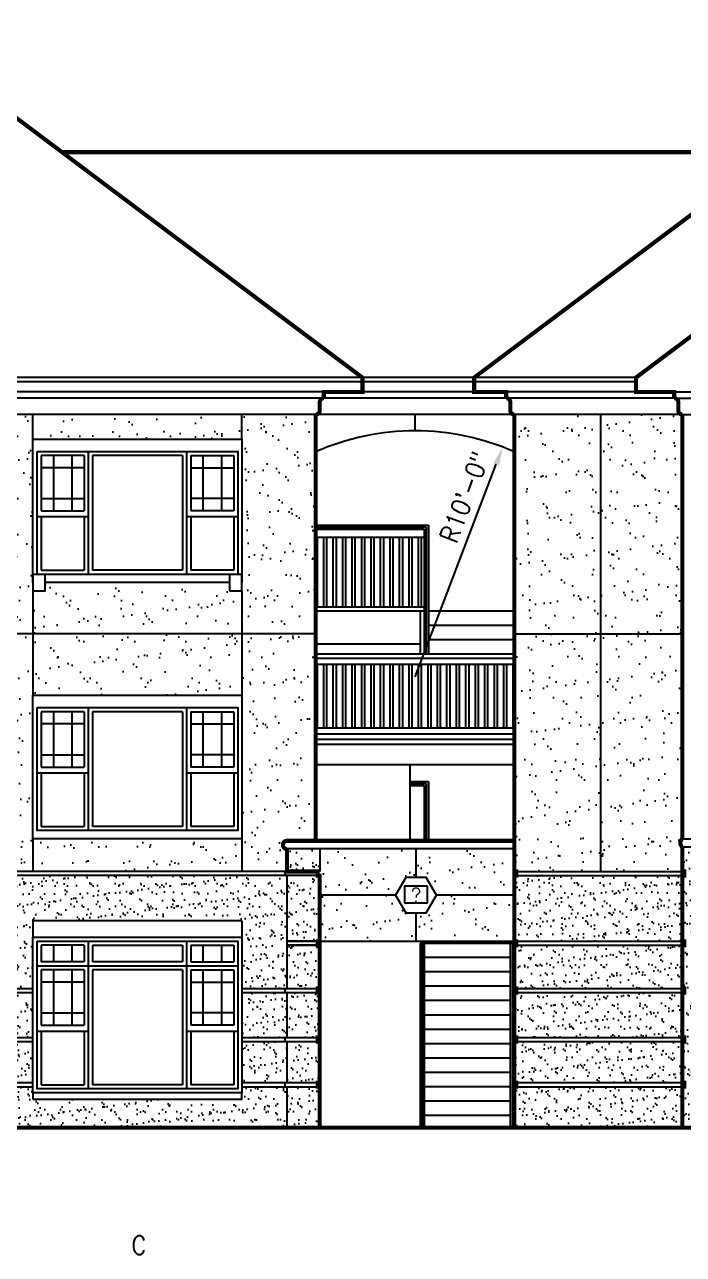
# Model space of a CAD drawing. Header units: inches. Extents: x 495 to 2623, y 393 to 2134.
# Drawn here: x 1806 to 2128, y 1486 to 2086 of the extents above; entities that cross this region are included whole.
import ezdxf
from ezdxf.enums import TextEntityAlignment as Align

# ---------------------------------------------------------------- set-up
doc = ezdxf.new("R2010")
doc.units = ezdxf.units.IN
doc.header["$LTSCALE"] = 0.5
doc.header["$MEASUREMENT"] = 0
for name, color, linetype in [('A-ANNO-DIMS', 7, 'Continuous'), ('A-ANNO-NOTE', 7, 'Continuous'), ('A-ANNO-SYMB', 7, 'Continuous'), ('A-ELEV', 2, 'Continuous'), ('A-ELEV-OTLN', 5, 'Continuous'), ('A-ELEV-PATT', 8, 'Continuous'), ('A-GLAZ-FULL', 3, 'Continuous'), ('X-RDME', 1, 'Continuous')]:
    doc.layers.add(name, color=color, linetype=linetype)
doc.styles.add('NOTE', font='romans.shx', dxfattribs={"width": 0.9})
doc.dimstyles.new('STANDARD-96', dxfattribs={"dimscale": 96, "dimtxt": 0.09375, "dimasz": 0.09375, "dimexe": 0.0625, "dimexo": 0.0625, "dimgap": 0.03125, "dimtad": 1, "dimdec": 4, "dimzin": 3, "dimdsep": 46, "dimlunit": 4, "dimtxsty": 'NOTE', "dimcen": 0, "dimadec": 0, "dimazin": 0, "dimtfac": 0.7, "dimtdec": 4, "dimtmove": 2, "dimatfit": 3, "dimfxl": 0, "dimfrac": 1, "dimtolj": 1, "dimtzin": 0, "dimarcsym": 0})

# ---------------------------------------------------------------- blocks, each defined once
blk = doc.blocks.new('SYMB')
at = {"color": 0, "linetype": 'ByBlock', "lineweight": -2}
blk.add_lwpolyline([(-5, 8.66), (-10, 0), (-5, -8.66), (5, -8.66), (10, 0), (5, 8.66)], close=True, dxfattribs=at)
at = {"color": 0, "linetype": 'ByBlock', "lineweight": -2, "style": 'NOTE', "width": 0.9}
blk.add_attdef('SYMB-NO', text='', height=7, dxfattribs=at).set_placement((0, 0), align=Align.MIDDLE_CENTER)
blk = doc.blocks.new('*D7')
at = {"layer": 'A-ANNO-DIMS', "color": 0, "lineweight": -2}
blk.add_line((1996.81, 1767.97), (2036.44, 1871.66), dxfattribs=at)
at = {"layer": 'A-ANNO-DIMS', "color": 0}
blk.add_solid([(2035.03, 1872.19), (2037.84, 1871.12), (2039.65, 1880.06)], dxfattribs=at)
at = {"layer": 'DEFPOINTS', "color": 0}
for p in [(2039.65, 1880.06), (1996.81, 1767.97)]:
    blk.add_point(p, dxfattribs=at)
at = {"layer": 'A-ANNO-DIMS', "color": 0, "insert": (2021.05, 1855.7), "char_height": 9, "attachment_point": 5, "rotation": 69.08448, "style": 'NOTE'}
blk.add_mtext('\\A1;R10\'-0"', dxfattribs=at)

msp = doc.modelspace()

# ---------------------------------------------------------------- hatches: boundary and pattern name
at = {"layer": 'A-ELEV-PATT'}
h = msp.add_hatch(dxfattribs=at)
h.set_pattern_fill('AR-SAND', color=256, scale=8, style=0)
h.paths.add_polyline_path([(1810.30977, 1883.96956), (1810.30977, 1895.96956), (1780.30977, 1895.96956), (1780.30977, 1889.96956), (1779.30977, 1889.96956), (1779.30977, 1804.96956), (1780.30977, 1804.96956), (1780.30977, 1798.96956), (1781.30977, 1798.96956), (1781.30977, 1788.96956), (1810.30977, 1788.96956), (1810.30977, 1809.96956), (1810.30977, 1817.96956)])
h.paths.add_polyline_path([(1912.30977, 1809.96956), (1906.30977, 1809.96956), (1906.30977, 1813.96956), (1816.30977, 1813.96956), (1816.30977, 1809.96956), (1810.30977, 1809.96956), (1810.30977, 1788.96956), (1912.30977, 1788.96956)])
h.paths.add_polyline_path([(1912.30977, 1895.96956), (1810.30977, 1895.96956), (1810.30977, 1883.96956), (1912.30977, 1883.96956)])
h.paths.add_polyline_path([(1948.30977, 1895.96956), (1912.30977, 1895.96956), (1912.30977, 1883.96956), (1912.30977, 1813.96956), (1912.30977, 1809.96956), (1912.30977, 1788.96956), (1948.30977, 1788.96956)])
h = msp.add_hatch(dxfattribs=at)
h.set_pattern_fill('AR-SAND', color=256, scale=8, style=0)
h.paths.add_polyline_path([(2087.30977, 1895.96956), (2045.30977, 1895.96956), (2045.30977, 1788.96956), (2087.30977, 1788.96956)])
h.paths.add_polyline_path([(2127.30977, 1895.96956), (2087.30977, 1895.96956), (2087.30977, 1788.96956), (2127.30977, 1788.96956)])
h = msp.add_hatch(dxfattribs=at)
h.set_pattern_fill('AR-SAND', color=256, scale=8, style=0)
h.paths.add_polyline_path([(1810.30977, 1758.96956), (1810.30977, 1788.96956), (1779.30977, 1788.96956), (1779.30977, 1776.96956), (1780.30977, 1776.96956), (1780.30977, 1770.96956), (1779.30977, 1770.96956), (1779.30977, 1726.96956), (1780.30977, 1726.96956), (1780.30977, 1720.96956), (1781.30977, 1720.96956, -1), (1781.30977, 1718.96956), (1781.30977, 1672.96956), (1810.30977, 1672.96956), (1810.30977, 1688.96956)])
h.paths.add_polyline_path([(1912.30977, 1688.96956), (1810.30977, 1688.96956), (1810.30977, 1672.96956), (1912.30977, 1672.96956)])
h.paths.add_polyline_path([(1948.30977, 1788.96956), (1912.30977, 1788.96956), (1912.30977, 1758.96956), (1912.30977, 1688.96956), (1912.30977, 1672.96956), (1934.30977, 1672.96956), (1934.30977, 1683.96956, -1), (1934.30977, 1687.96956), (1948.30977, 1687.96956)])
h.paths.add_polyline_path([(1912.30977, 1788.96956), (1810.30977, 1788.96956), (1810.30977, 1758.96956), (1912.30977, 1758.96956)])
h = msp.add_hatch(dxfattribs=at)
h.set_pattern_fill('AR-SAND', color=256, scale=8, style=0)
h.paths.add_polyline_path([(2087.30977, 1788.96956), (2045.30977, 1788.96956), (2045.30977, 1672.96956), (2087.30977, 1672.96956)])
h.paths.add_polyline_path([(2127.30977, 1788.96956), (2087.30977, 1788.96956), (2087.30977, 1672.96956), (2127.30977, 1672.96956), (2127.30977, 1684.96956, -0.5), (2127.30977, 1688.96956)])
h = msp.add_hatch(dxfattribs=at)
h.set_pattern_fill('AR-SAND', color=256, scale=4, style=0)
h.paths.add_polyline_path([(1950.30977, 1683.96956), (1934.30977, 1683.96956), (1934.30977, 1672.96956), (1950.30977, 1672.96956)])
h.paths.add_polyline_path([(1950.30977, 1670.96956), (1934.30977, 1670.96956), (1934.30977, 1638.96956), (1950.30977, 1638.96956)])
h.paths.add_polyline_path([(1950.30977, 1636.96956), (1934.30977, 1636.96956), (1934.30977, 1615.96956), (1950.30977, 1615.96956)])
h.paths.add_polyline_path([(1950.30977, 1613.96956), (1934.30977, 1613.96956), (1934.30977, 1591.96956), (1950.30977, 1591.96956)])
h.paths.add_polyline_path([(1950.30977, 1589.96956), (1934.30977, 1589.96956), (1934.30977, 1569.96956), (1950.30977, 1569.96956)])
h.paths.add_polyline_path([(1950.30977, 1567.96956), (1934.30977, 1567.96956), (1934.30977, 1547.96956), (1950.30977, 1547.96956)])
h = msp.add_hatch(dxfattribs=at)
h.set_pattern_fill('AR-SAND', color=256, scale=8, style=0)
h.paths.add_polyline_path([(1997.30977, 1683.96956), (1950.30977, 1683.96956), (1950.30977, 1672.96956), (1949.30977, 1672.96956), (1949.30977, 1670.96956), (1950.30977, 1670.96956), (1950.30977, 1661.46956), (1987.30977, 1661.46956), (1992.30977, 1670.12981), (1997.30977, 1670.12981)])
h.paths.add_polyline_path([(1997.30977, 1652.8093), (1992.30977, 1652.8093), (1987.30977, 1661.46956), (1950.30977, 1661.46956), (1950.30977, 1638.96956), (1997.30977, 1638.96956)])
h.paths.add_polyline_path([(2045.30977, 1661.46956), (2007.30977, 1661.46956), (2002.30977, 1652.8093), (1997.30977, 1652.8093), (1997.30977, 1638.96956), (2045.30977, 1638.96956)])
h.paths.add_polyline_path([(2045.30977, 1670.96956), (2046.30977, 1670.96956), (2046.30977, 1672.96956), (2045.30977, 1672.96956), (2045.30977, 1683.96956), (1997.30977, 1683.96956), (1997.30977, 1670.12981), (2002.30977, 1670.12981), (2007.30977, 1661.46956), (2045.30977, 1661.46956)])
h = msp.add_hatch(dxfattribs=at)
h.set_pattern_fill('AR-SAND', color=256, scale=4, style=0)
h.paths.add_polyline_path([(2273.30977, 1670.96956), (2127.30977, 1670.96956), (2127.30977, 1638.96956), (2160.30977, 1638.96956), (2160.30977, 1640.96956), (2160.30977, 1648.96956), (2196.30977, 1648.96956), (2196.30977, 1653.96956), (2202.30977, 1653.96956), (2202.30977, 1648.96956), (2238.30977, 1648.96956), (2238.30977, 1640.96956), (2238.30977, 1638.96956), (2273.30977, 1638.96956)])
h.paths.add_polyline_path([(2273.30977, 1684.96956), (2127.30977, 1684.96956), (2127.30977, 1672.96956), (2273.30977, 1672.96956)])
h.paths.add_polyline_path([(2160.30977, 1636.96956), (2127.30977, 1636.96956), (2127.30977, 1615.96956), (2160.30977, 1615.96956)])
h.paths.add_polyline_path([(2160.30977, 1613.96956), (2127.30977, 1613.96956), (2127.30977, 1591.96956), (2160.30977, 1591.96956)])
h.paths.add_polyline_path([(2160.30977, 1589.96956), (2127.30977, 1589.96956), (2127.30977, 1569.96956), (2160.30977, 1569.96956)])
h.paths.add_polyline_path([(2273.30977, 1567.96956), (2238.30977, 1567.96956), (2238.30977, 1564.96956), (2238.30977, 1561.96956), (2160.30977, 1561.96956), (2160.30977, 1564.96956), (2160.30977, 1567.96956), (2127.30977, 1567.96956), (2127.30977, 1547.96956), (2273.30977, 1547.96956)])
h.paths.add_polyline_path([(2273.30977, 1589.96956), (2238.30977, 1589.96956), (2238.30977, 1569.96956), (2273.30977, 1569.96956)])
h.paths.add_polyline_path([(2273.30977, 1613.96956), (2238.30977, 1613.96956), (2238.30977, 1591.96956), (2273.30977, 1591.96956)])
h.paths.add_polyline_path([(2273.30977, 1636.96956), (2238.30977, 1636.96956), (2238.30977, 1615.96956), (2273.30977, 1615.96956)])
h = msp.add_hatch(dxfattribs=at)
h.set_pattern_fill('AR-SAND', color=256, scale=4, style=0)
h.paths.add_polyline_path([(1934.30977, 1670.96956), (1782.30977, 1670.96956), (1782.30977, 1615.96956), (1810.30977, 1615.96956), (1810.30977, 1640.96956), (1810.30977, 1648.96956), (1912.30977, 1648.96956), (1912.30977, 1640.96956), (1912.30977, 1615.96956), (1934.30977, 1615.96956)])
h.paths.add_polyline_path([(1810.30977, 1613.96956), (1782.30977, 1613.96956), (1782.30977, 1591.96956), (1810.30977, 1591.96956)])
h.paths.add_polyline_path([(1810.30977, 1589.96956), (1782.30977, 1589.96956), (1782.30977, 1569.96956), (1810.30977, 1569.96956)])
h.paths.add_polyline_path([(1810.30977, 1564.96956), (1810.30977, 1567.96956), (1782.30977, 1567.96956), (1782.30977, 1547.96956), (1934.30977, 1547.96956), (1934.30977, 1567.96956), (1912.30977, 1567.96956), (1912.30977, 1564.96956), (1912.30977, 1561.96956), (1810.30977, 1561.96956)])
h.paths.add_polyline_path([(1934.30977, 1589.96956), (1912.30977, 1589.96956), (1912.30977, 1569.96956), (1934.30977, 1569.96956)])
h.paths.add_polyline_path([(1934.30977, 1613.96956), (1912.30977, 1613.96956), (1912.30977, 1591.96956), (1934.30977, 1591.96956)])
h = msp.add_hatch(dxfattribs=at)
h.set_pattern_fill('AR-SAND', color=256, scale=4, style=0)
h.paths.add_polyline_path([(2127.30977, 1670.96956), (2045.30977, 1670.96956), (2045.30977, 1638.96956), (2127.30977, 1638.96956)])
h.paths.add_polyline_path([(2127.30977, 1636.96956), (2045.30977, 1636.96956), (2045.30977, 1615.96956), (2127.30977, 1615.96956)])
h.paths.add_polyline_path([(2127.30977, 1613.96956), (2045.30977, 1613.96956), (2045.30977, 1591.96956), (2127.30977, 1591.96956)])
h.paths.add_polyline_path([(2127.30977, 1589.96956), (2045.30977, 1589.96956), (2045.30977, 1569.96956), (2127.30977, 1569.96956)])
h.paths.add_polyline_path([(2127.30977, 1567.96956), (2045.30977, 1567.96956), (2045.30977, 1547.96956), (2127.30977, 1547.96956)])

# ---------------------------------------------------------------- linework, layer by layer
at = {"layer": 'A-ELEV'}
for p, q in [((2104.64311, 1913.96956), (1092.97644, 1913.96956)), ((2104.64311, 1911.96956), (1092.97644, 1911.96956)), ((2123.30977, 1903.96956), (1072.30977, 1903.96956)), ((1952.30977, 1906.96956), (1193.30977, 1906.96956)), ((2025.66018, 1906.96956), (1971.16018, 1906.96956)), ((2104.64311, 1906.96956), (2041.30977, 1906.96956)), ((2123.30977, 1906.96956), (2133.30977, 1906.96956)), ((2123.30977, 1903.96956), (2133.30977, 1903.96956)), ((2127.30977, 1895.96956), (1068.30977, 1895.96956)), ((1810.30977, 1883.96956), (1810.30977, 1895.96956)), ((1912.30977, 1883.96956), (1912.30977, 1895.96956)), ((1996.80977, 1887.96956), (1996.80977, 1895.96956)), ((2087.30977, 1895.96956), (2087.30977, 1672.96956)), ((2127.30977, 1895.96956), (2133.30977, 1895.96956)), ((1948.30977, 1841.96956), (2003.30977, 1841.96956)), ((1948.30977, 1840.96956), (2002.30977, 1840.96956)), ((1948.30977, 1839.96956), (2001.30977, 1839.96956)), ((2001.30977, 1839.96956), (2001.30977, 1778.96956)), ((2002.30977, 1840.96956), (2002.30977, 1778.96956)), ((2003.30977, 1841.96956), (2003.30977, 1778.96956)), ((2001.30977, 1835.96956), (1948.30977, 1835.96956)), ((1948.99727, 1835.96956), (1948.99727, 1801.96956)), ((1952.12227, 1835.96956), (1952.12227, 1801.96956)), ((1953.62227, 1835.96956), (1953.62227, 1801.96956)), ((1956.74727, 1835.96956), (1956.74727, 1801.96956)), ((1958.24727, 1835.96956), (1958.24727, 1801.96956)), ((1961.37227, 1835.96956), (1961.37227, 1801.96956)), ((1962.87227, 1835.96956), (1962.87227, 1801.96956)), ((1965.99727, 1835.96956), (1965.99727, 1801.96956)), ((1967.49727, 1835.96956), (1967.49727, 1801.96956)), ((1970.62227, 1835.96956), (1970.62227, 1801.96956)), ((1972.12227, 1835.96956), (1972.12227, 1801.96956)), ((1975.24727, 1835.96956), (1975.24727, 1801.96956)), ((1976.74727, 1835.96956), (1976.74727, 1801.96956)), ((1979.87227, 1835.96956), (1979.87227, 1801.96956)), ((1981.37227, 1835.96956), (1981.37227, 1801.96956)), ((1984.49727, 1835.96956), (1984.49727, 1801.96956)), ((1985.99727, 1835.96956), (1985.99727, 1801.96956)), ((1989.12227, 1835.96956), (1989.12227, 1801.96956)), ((1990.62227, 1835.96956), (1990.62227, 1801.96956)), ((1993.74727, 1835.96956), (1993.74727, 1801.96956)), ((1995.24727, 1835.96956), (1995.24727, 1801.96956)), ((1998.37227, 1835.96956), (1998.37227, 1801.96956)), ((1999.87227, 1835.96956), (1999.87227, 1801.96956)), ((1810.30977, 1809.96956), (1810.30977, 1758.96956)), ((1912.30977, 1809.96956), (1912.30977, 1758.96956)), ((2001.30977, 1801.96956), (1948.30977, 1801.96956)), ((2001.30977, 1799.96956), (1948.30977, 1799.96956)), ((1999.30977, 1799.96956), (1999.30977, 1778.96956)), ((2045.30977, 1799.96956), (2003.30977, 1799.96956)), ((1948.30977, 1788.96956), (1300.30977, 1788.96956)), ((2045.30977, 1792.96956), (2003.30977, 1792.96956)), ((2045.30977, 1788.96956), (2127.30977, 1788.96956)), ((1999.30977, 1783.96956), (1948.30977, 1783.96956)), ((2045.30977, 1785.96956), (2003.30977, 1785.96956)), ((2045.30977, 1778.96956), (1948.30977, 1778.96956)), ((2045.30977, 1776.96956), (1948.30977, 1776.96956)), ((2045.30977, 1773.96956), (1948.30977, 1773.96956)), ((1948.99727, 1773.96956), (1948.99727, 1742.96956)), ((1952.12227, 1773.96956), (1952.12227, 1742.96956)), ((1953.62227, 1773.96956), (1953.62227, 1742.96956)), ((1956.74727, 1773.96956), (1956.74727, 1742.96956)), ((1958.24727, 1773.96956), (1958.24727, 1742.96956)), ((1961.37227, 1773.96956), (1961.37227, 1742.96956)), ((1962.87227, 1773.96956), (1962.87227, 1742.96956)), ((1965.99727, 1773.96956), (1965.99727, 1742.96956)), ((1967.49727, 1773.96956), (1967.49727, 1742.96956)), ((1970.62227, 1773.96956), (1970.62227, 1742.96956)), ((1972.12227, 1773.96956), (1972.12227, 1742.96956)), ((1975.24727, 1773.96956), (1975.24727, 1742.96956)), ((1976.74727, 1773.96956), (1976.74727, 1742.96956)), ((1979.87227, 1773.96956), (1979.87227, 1742.96956)), ((1981.37227, 1773.96956), (1981.37227, 1742.96956)), ((1984.49727, 1773.96956), (1984.49727, 1742.96956)), ((1985.99727, 1773.96956), (1985.99727, 1742.96956)), ((1989.12227, 1773.96956), (1989.12227, 1742.96956)), ((1990.62227, 1773.96956), (1990.62227, 1742.96956)), ((1993.74727, 1773.96956), (1993.74727, 1742.96956)), ((1995.24727, 1773.96956), (1995.24727, 1742.96956)), ((1998.37227, 1773.96956), (1998.37227, 1742.96956)), ((1999.87227, 1773.96956), (1999.87227, 1742.96956)), ((2002.99727, 1773.96956), (2002.99727, 1742.96956)), ((2004.49727, 1773.96956), (2004.49727, 1742.96956)), ((2007.62227, 1773.96956), (2007.62227, 1742.96956)), ((2009.12227, 1773.96956), (2009.12227, 1742.96956)), ((2012.24727, 1773.96956), (2012.24727, 1742.96956)), ((2013.74727, 1773.96956), (2013.74727, 1742.96956)), ((2016.87227, 1773.96956), (2016.87227, 1742.96956)), ((2018.37227, 1773.96956), (2018.37227, 1742.96956)), ((2021.49727, 1773.96956), (2021.49727, 1742.96956)), ((2022.99727, 1773.96956), (2022.99727, 1742.96956)), ((2026.12227, 1773.96956), (2026.12227, 1742.96956)), ((2027.62227, 1773.96956), (2027.62227, 1742.96956)), ((2030.74727, 1773.96956), (2030.74727, 1742.96956)), ((2032.24727, 1773.96956), (2032.24727, 1742.96956)), ((2035.37227, 1773.96956), (2035.37227, 1742.96956)), ((2036.87227, 1773.96956), (2036.87227, 1742.96956)), ((2039.99727, 1773.96956), (2039.99727, 1742.96956)), ((2041.49727, 1773.96956), (2041.49727, 1742.96956)), ((2044.62227, 1773.96956), (2044.62227, 1742.96956)), ((2045.30977, 1742.96956), (1948.30977, 1742.96956)), ((2045.30977, 1739.96956), (1948.30977, 1739.96956)), ((2045.30977, 1737.46956), (1948.30977, 1737.46956)), ((2045.30977, 1734.96956), (1948.30977, 1734.96956)), ((2045.30977, 1724.96956), (1948.30977, 1724.96956)), ((1994.30977, 1724.96956), (1994.30977, 1687.96956)), ((1994.30977, 1716.96956), (2003.30977, 1716.96956)), ((2003.30977, 1716.96956), (2003.30977, 1687.96956)), ((1994.30977, 1715.96956), (2002.30977, 1715.96956)), ((1994.30977, 1714.96956), (2001.30977, 1714.96956)), ((2001.30977, 1714.96956), (2001.30977, 1687.96956)), ((2002.30977, 1715.96956), (2002.30977, 1687.96956)), ((1810.30977, 1688.96956), (1810.30977, 1672.96956)), ((1912.30977, 1688.96956), (1912.30977, 1672.96956)), ((2127.30977, 1688.96956), (2271.30977, 1688.96956)), ((2045.30977, 1683.96956), (1934.30977, 1683.96956)), ((1950.30977, 1683.96956), (1950.30977, 1672.96956)), ((1997.30977, 1670.12981), (1997.30977, 1683.96956)), ((2127.30977, 1684.96956), (2273.30977, 1684.96956)), ((1934.30977, 1672.96956), (1633.30977, 1672.96956)), ((1949.30977, 1670.96956), (1760.30977, 1670.96956)), ((1933.30977, 1672.96956), (1933.30977, 1670.96956)), ((1933.30977, 1672.96956), (1933.30977, 1670.96956)), ((1934.30977, 1670.96956), (1934.30977, 1615.96956)), ((2046.30977, 1672.96956), (2127.30977, 1672.96956)), ((2046.30977, 1670.96956), (2127.30977, 1670.96956)), ((1987.30977, 1661.46956), (1950.30977, 1661.46956)), ((2045.30977, 1661.46956), (2007.30977, 1661.46956)), ((1997.30977, 1638.96956), (1997.30977, 1652.8093)), ((1912.30977, 1648.96956), (1810.30977, 1648.96956)), ((1810.30977, 1648.96956), (1810.30977, 1640.96956)), ((1912.30977, 1648.96956), (1912.30977, 1640.96956)), ((1810.30977, 1640.96956), (1912.30977, 1640.96956)), ((1949.30977, 1638.96956), (1934.30977, 1638.96956)), ((1934.30977, 1638.96956), (1949.30977, 1638.96956)), ((1950.30977, 1638.96956), (2045.30977, 1638.96956)), ((2046.30977, 1638.96956), (2127.30977, 1638.96956)), ((1949.30977, 1636.96956), (1934.30977, 1636.96956)), ((1934.30977, 1636.96956), (1949.30977, 1636.96956)), ((1999.30977, 1637.96956), (2046.30977, 1637.96956)), ((1999.30977, 1637.96956), (1999.30977, 1547.96956)), ((2000.30977, 1637.96956), (2000.30977, 1547.96956)), ((2001.30977, 1637.96956), (2001.30977, 1547.96956)), ((2043.30977, 1637.96956), (2043.30977, 1547.96956)), ((2044.30977, 1637.96956), (2044.30977, 1547.96956)), ((2046.30977, 1636.96956), (2127.30977, 1636.96956)), ((2043.30977, 1630.96956), (2001.30977, 1630.96956)), ((2043.30977, 1623.96956), (2001.30977, 1623.96956)), ((1760.30977, 1615.96956), (1810.30977, 1615.96956)), ((1912.30977, 1615.96956), (1949.30977, 1615.96956)), ((1933.30977, 1615.96956), (1933.30977, 1613.96956)), ((2043.30977, 1616.96956), (2001.30977, 1616.96956)), ((2046.30977, 1615.96956), (2127.30977, 1615.96956)), ((1760.30977, 1613.96956), (1810.30977, 1613.96956)), ((1912.30977, 1613.96956), (1949.30977, 1613.96956)), ((1934.30977, 1613.96956), (1934.30977, 1591.96956)), ((2043.30977, 1609.96956), (2001.30977, 1609.96956)), ((2046.30977, 1613.96956), (2127.30977, 1613.96956)), ((2043.30977, 1602.96956), (2001.30977, 1602.96956)), ((1760.30977, 1591.96956), (1810.30977, 1591.96956)), ((1912.30977, 1591.96956), (1949.30977, 1591.96956)), ((1933.30977, 1591.96956), (1933.30977, 1589.96956)), ((2043.30977, 1595.96956), (2001.30977, 1595.96956)), ((2046.30977, 1591.96956), (2127.30977, 1591.96956)), ((1760.30977, 1589.96956), (1810.30977, 1589.96956)), ((1912.30977, 1589.96956), (1949.30977, 1589.96956)), ((1934.30977, 1589.96956), (1934.30977, 1569.96956)), ((2043.30977, 1588.96956), (2001.30977, 1588.96956)), ((2046.30977, 1589.96956), (2127.30977, 1589.96956)), ((2043.30977, 1581.96956), (2001.30977, 1581.96956)), ((2043.30977, 1574.96956), (2001.30977, 1574.96956)), ((1760.30977, 1569.96956), (1810.30977, 1569.96956)), ((1760.30977, 1567.96956), (1810.30977, 1567.96956)), ((1912.30977, 1569.96956), (1949.30977, 1569.96956)), ((1912.30977, 1567.96956), (1949.30977, 1567.96956)), ((1933.30977, 1569.96956), (1933.30977, 1567.96956)), ((1934.30977, 1567.96956), (1934.30977, 1547.96956)), ((2043.30977, 1567.96956), (2001.30977, 1567.96956)), ((2046.30977, 1569.96956), (2127.30977, 1569.96956)), ((2046.30977, 1567.96956), (2127.30977, 1567.96956)), ((2043.30977, 1560.96956), (2001.30977, 1560.96956)), ((2043.30977, 1553.96956), (2001.30977, 1553.96956))]:
    msp.add_line(p, q, dxfattribs=at)
msp.add_lwpolyline([(1810.30977, 1561.96956), (1912.30977, 1561.96956), (1912.30977, 1564.96956), (1810.30977, 1564.96956)], close=True, dxfattribs=at)
msp.add_arc((1996.80977, 1767.96956), 120, 66.16108328, 113.83891672, dxfattribs=at)
at = {"layer": 'A-ELEV-OTLN', "const_width": 2}
for points in [[(2253.66018, 2084.96956), (2025.66018, 1913.96956), (2025.66018, 1906.96956), (2041.30977, 1906.96956), (2041.30977, 1903.96956, -0.414213562), (2043.30977, 1901.96956), (2043.30977, 1897.96956, 0.414213562), (2045.30977, 1895.96956), (2045.30977, 1672.96956), (2046.30977, 1672.96956), (2046.30977, 1670.96956), (2045.30977, 1670.96956), (2045.30977, 1638.96956), (2046.30977, 1638.96956), (2046.30977, 1636.96956), (2045.30977, 1636.96956), (2045.30977, 1615.96956), (2046.30977, 1615.96956), (2046.30977, 1613.96956), (2045.30977, 1613.96956), (2045.30977, 1591.96956), (2046.30977, 1591.96956), (2046.30977, 1589.96956), (2045.30977, 1589.96956), (2045.30977, 1569.96956), (2046.30977, 1569.96956), (2046.30977, 1567.96956), (2045.30977, 1567.96956), (2045.30977, 1547.96956)], [(1948.30977, 1687.96956), (1948.30977, 1895.96956, 0.414213562), (1950.30977, 1897.96956), (1950.30977, 1901.96956, -0.414213562), (1952.30977, 1903.96956), (1952.30977, 1906.96956), (1971.16018, 1906.96956), (1971.16018, 1913.96956), (1781.82685, 2055.96956), (1466.7927, 2055.96956), (1277.45936, 1913.96956), (1277.45936, 1906.96956), (1296.30977, 1906.96956), (1296.30977, 1903.96956, -0.414213562), (1298.30977, 1901.96956), (1298.30977, 1897.96956, 0.414213562), (1300.30977, 1895.96956), (1300.30977, 1687.96956)], [(2199.30977, 1984.96956), (2104.64311, 1913.96956), (2104.64311, 1906.96956), (2123.30977, 1906.96956), (2123.30977, 1903.96956, -0.414213562), (2125.30977, 1901.96956), (2125.30977, 1897.96956, 0.414213562), (2127.30977, 1895.96956), (2127.30977, 1688.96956, 0.5), (2127.30977, 1684.96956), (2127.30977, 1672.96956), (2128.30977, 1672.96956), (2128.30977, 1670.96956), (2127.30977, 1670.96956), (2127.30977, 1638.96956), (2128.30977, 1638.96956), (2128.30977, 1636.96956), (2127.30977, 1636.96956), (2127.30977, 1615.96956), (2128.30977, 1615.96956), (2128.30977, 1613.96956), (2127.30977, 1613.96956), (2127.30977, 1591.96956), (2128.30977, 1591.96956), (2128.30977, 1589.96956), (2127.30977, 1589.96956), (2127.30977, 1569.96956), (2128.30977, 1569.96956), (2128.30977, 1567.96956), (2127.30977, 1567.96956), (2127.30977, 1547.96956)], [(2045.30977, 1687.96956), (1934.30977, 1687.96956, 1), (1934.30977, 1683.96956), (1934.30977, 1672.96956), (1950.30977, 1672.96956), (1949.30977, 1672.96956), (1949.30977, 1670.96956), (1950.30977, 1670.96956), (1950.30977, 1638.96956), (1949.30977, 1638.96956), (1949.30977, 1636.96956), (1950.30977, 1636.96956), (1950.30977, 1615.96956), (1949.30977, 1615.96956), (1949.30977, 1613.96956), (1950.30977, 1613.96956), (1950.30977, 1591.96956), (1949.30977, 1591.96956), (1949.30977, 1589.96956), (1950.30977, 1589.96956), (1950.30977, 1569.96956), (1949.30977, 1569.96956), (1949.30977, 1567.96956), (1950.30977, 1567.96956), (1950.30977, 1547.96956)]]:
    msp.add_lwpolyline(points, format="xyb", dxfattribs=at)
for points in [[(2172.32685, 2023.96956), (1824.49351, 2023.96956)], [(496.36086, 1547.96956), (2622.01166, 1547.96956)]]:
    msp.add_lwpolyline(points, dxfattribs=at)
at = {"layer": 'A-GLAZ-FULL'}
for p, q in [((1835.30977, 1875.96956), (1814.30977, 1875.96956)), ((1814.30977, 1875.96956), (1814.30977, 1848.96956)), ((1820.30977, 1875.96956), (1820.30977, 1848.96956)), ((1829.30977, 1875.96956), (1829.30977, 1848.96956)), ((1835.30977, 1875.96956), (1835.30977, 1848.96956)), ((1837.30977, 1877.96956), (1837.30977, 1817.96956)), ((1839.30977, 1875.96956), (1839.30977, 1819.96956)), ((1883.30977, 1875.96956), (1839.30977, 1875.96956)), ((1883.30977, 1875.96956), (1883.30977, 1819.96956)), ((1885.30977, 1877.96956), (1885.30977, 1817.96956)), ((1887.30977, 1875.96956), (1887.30977, 1848.96956)), ((1887.30977, 1875.96956), (1908.30977, 1875.96956)), ((1893.30977, 1875.96956), (1893.30977, 1848.96956)), ((1902.30977, 1875.96956), (1902.30977, 1848.96956)), ((1908.30977, 1875.96956), (1908.30977, 1848.96956)), ((1835.30977, 1869.96956), (1814.30977, 1869.96956)), ((1887.30977, 1869.96956), (1908.30977, 1869.96956)), ((1814.30977, 1854.96956), (1835.30977, 1854.96956)), ((1908.30977, 1854.96956), (1887.30977, 1854.96956)), ((1814.30977, 1848.96956), (1835.30977, 1848.96956)), ((1908.30977, 1848.96956), (1887.30977, 1848.96956)), ((1837.30977, 1845.96956), (1812.30977, 1845.96956)), ((1814.30977, 1845.96956), (1814.30977, 1819.96956)), ((1835.30977, 1845.96956), (1835.30977, 1819.96956)), ((1910.30977, 1845.96956), (1885.30977, 1845.96956)), ((1887.30977, 1845.96956), (1887.30977, 1819.96956)), ((1908.30977, 1845.96956), (1908.30977, 1819.96956)), ((1814.30977, 1819.96956), (1835.30977, 1819.96956)), ((1883.30977, 1819.96956), (1839.30977, 1819.96956)), ((1908.30977, 1819.96956), (1887.30977, 1819.96956)), ((1837.30977, 1752.96956), (1837.30977, 1692.96956)), ((1885.30977, 1752.96956), (1885.30977, 1692.96956)), ((1835.30977, 1750.96956), (1814.30977, 1750.96956)), ((1814.30977, 1750.96956), (1814.30977, 1723.96956)), ((1820.30977, 1750.96956), (1820.30977, 1723.96956)), ((1829.30977, 1750.96956), (1829.30977, 1723.96956)), ((1835.30977, 1750.96956), (1835.30977, 1723.96956)), ((1839.30977, 1750.96956), (1839.30977, 1694.96956)), ((1883.30977, 1750.96956), (1839.30977, 1750.96956)), ((1883.30977, 1750.96956), (1883.30977, 1694.96956)), ((1887.30977, 1750.96956), (1887.30977, 1723.96956)), ((1887.30977, 1750.96956), (1908.30977, 1750.96956)), ((1893.30977, 1750.96956), (1893.30977, 1723.96956)), ((1902.30977, 1750.96956), (1902.30977, 1723.96956)), ((1908.30977, 1750.96956), (1908.30977, 1723.96956)), ((1835.30977, 1744.96956), (1814.30977, 1744.96956)), ((1887.30977, 1744.96956), (1908.30977, 1744.96956)), ((1814.30977, 1729.96956), (1835.30977, 1729.96956)), ((1908.30977, 1729.96956), (1887.30977, 1729.96956)), ((1814.30977, 1723.96956), (1835.30977, 1723.96956)), ((1908.30977, 1723.96956), (1887.30977, 1723.96956)), ((1837.30977, 1720.96956), (1812.30977, 1720.96956)), ((1814.30977, 1720.96956), (1814.30977, 1694.96956)), ((1835.30977, 1720.96956), (1835.30977, 1694.96956)), ((1910.30977, 1720.96956), (1885.30977, 1720.96956)), ((1887.30977, 1720.96956), (1887.30977, 1694.96956)), ((1908.30977, 1720.96956), (1908.30977, 1694.96956)), ((1814.30977, 1694.96956), (1835.30977, 1694.96956)), ((1883.30977, 1694.96956), (1839.30977, 1694.96956)), ((1908.30977, 1694.96956), (1887.30977, 1694.96956)), ((1837.30977, 1638.96956), (1837.30977, 1566.96956)), ((1885.30977, 1638.96956), (1885.30977, 1566.96956)), ((1835.30977, 1636.96956), (1814.30977, 1636.96956)), ((1814.30977, 1636.96956), (1814.30977, 1628.96956)), ((1820.30977, 1636.96956), (1820.30977, 1628.96956)), ((1829.30977, 1636.96956), (1829.30977, 1628.96956)), ((1835.30977, 1636.96956), (1835.30977, 1628.96956)), ((1839.30977, 1636.96956), (1883.30977, 1636.96956)), ((1839.30977, 1636.96956), (1839.30977, 1628.96956)), ((1883.30977, 1636.96956), (1883.30977, 1628.96956)), ((1887.30977, 1636.96956), (1908.30977, 1636.96956)), ((1887.30977, 1636.96956), (1887.30977, 1628.96956)), ((1893.30977, 1636.96956), (1893.30977, 1628.96956)), ((1902.30977, 1636.96956), (1902.30977, 1628.96956)), ((1908.30977, 1636.96956), (1908.30977, 1628.96956)), ((1812.30977, 1626.96956), (1910.30977, 1626.96956)), ((1835.30977, 1628.96956), (1814.30977, 1628.96956)), ((1883.30977, 1628.96956), (1839.30977, 1628.96956)), ((1887.30977, 1628.96956), (1908.30977, 1628.96956)), ((1835.30977, 1624.96956), (1814.30977, 1624.96956)), ((1814.30977, 1624.96956), (1814.30977, 1597.96956)), ((1820.30977, 1624.96956), (1820.30977, 1597.96956)), ((1829.30977, 1624.96956), (1829.30977, 1597.96956)), ((1835.30977, 1624.96956), (1835.30977, 1597.96956)), ((1839.30977, 1624.96956), (1839.30977, 1568.96956)), ((1883.30977, 1624.96956), (1839.30977, 1624.96956)), ((1883.30977, 1624.96956), (1883.30977, 1568.96956)), ((1887.30977, 1624.96956), (1887.30977, 1597.96956)), ((1887.30977, 1624.96956), (1908.30977, 1624.96956)), ((1893.30977, 1624.96956), (1893.30977, 1597.96956)), ((1902.30977, 1624.96956), (1902.30977, 1597.96956)), ((1908.30977, 1624.96956), (1908.30977, 1597.96956)), ((1835.30977, 1618.96956), (1814.30977, 1618.96956)), ((1887.30977, 1618.96956), (1908.30977, 1618.96956)), ((1814.30977, 1603.96956), (1835.30977, 1603.96956)), ((1908.30977, 1603.96956), (1887.30977, 1603.96956)), ((1814.30977, 1597.96956), (1835.30977, 1597.96956)), ((1908.30977, 1597.96956), (1887.30977, 1597.96956)), ((1837.30977, 1594.96956), (1812.30977, 1594.96956)), ((1814.30977, 1594.96956), (1814.30977, 1568.96956)), ((1835.30977, 1594.96956), (1835.30977, 1568.96956)), ((1910.30977, 1594.96956), (1885.30977, 1594.96956)), ((1887.30977, 1594.96956), (1887.30977, 1568.96956)), ((1908.30977, 1594.96956), (1908.30977, 1568.96956)), ((1814.30977, 1568.96956), (1835.30977, 1568.96956)), ((1883.30977, 1568.96956), (1839.30977, 1568.96956)), ((1908.30977, 1568.96956), (1887.30977, 1568.96956))]:
    msp.add_line(p, q, dxfattribs=at)
for points in [[(1810.30977, 1813.96956), (1810.30977, 1883.96956), (1912.30977, 1883.96956), (1912.30977, 1813.96956)], [(1906.30977, 1813.96956), (1816.30977, 1813.96956)]]:
    msp.add_lwpolyline(points, dxfattribs=at)
for points in [[(1812.30977, 1877.96956), (1910.30977, 1877.96956), (1910.30977, 1817.96956), (1812.30977, 1817.96956)], [(1810.30977, 1809.96956), (1816.30977, 1809.96956), (1816.30977, 1817.96956), (1810.30977, 1817.96956)], [(1906.30977, 1809.96956), (1912.30977, 1809.96956), (1912.30977, 1817.96956), (1906.30977, 1817.96956)], [(1810.30977, 1758.96956), (1912.30977, 1758.96956), (1912.30977, 1688.96956), (1810.30977, 1688.96956)], [(1812.30977, 1752.96956), (1910.30977, 1752.96956), (1910.30977, 1692.96956), (1812.30977, 1692.96956)], [(1810.30977, 1640.96956), (1912.30977, 1640.96956), (1912.30977, 1564.96956), (1810.30977, 1564.96956)], [(1812.30977, 1638.96956), (1910.30977, 1638.96956), (1910.30977, 1566.96956), (1812.30977, 1566.96956)]]:
    msp.add_lwpolyline(points, close=True, dxfattribs=at)
at = {"layer": 'X-RDME'}
msp.add_lwpolyline([(2002.92051, 1665.79379), (1991.61694, 1665.79379), (1991.61694, 1657.61985), (2002.92051, 1657.61985)], close=True, dxfattribs=at)

# ---------------------------------------------------------------- block references
at = {"layer": 'A-ANNO-SYMB'}
msp.add_blockref('SYMB', (1997.30977, 1661.46956), dxfattribs=at).add_auto_attribs({'SYMB-NO': '?'})

# ---------------------------------------------------------------- texts
at = {"layer": 'A-ANNO-NOTE', "style": 'NOTE', "width": 0.9}
msp.add_text('C', height=9, dxfattribs=at).set_placement((1858.38069, 1486.15847))

# ---------------------------------------------------------------- dimensions: what is measured, and where the dimension line sits
at = {"layer": 'A-ANNO-DIMS'}
dim = msp.add_radius_dim(center=(1996.80977, 1767.96956), mpoint=(2039.64869, 1880.0625), dimstyle='STANDARD-96', dxfattribs=at)
dim.commit()
dim.dimension.update_dxf_attribs({"geometry": '*D7', "text_midpoint": (2021.05175, 1855.69781), "dimtype": 164})

doc.saveas('drawing.dxf')
